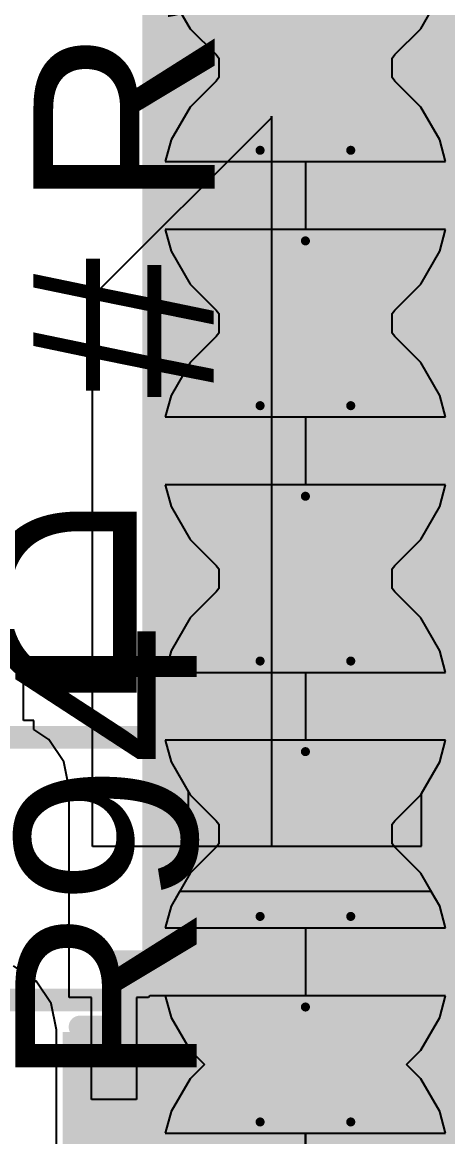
# Model space of a CAD drawing. Header units: inches. Extents: x -21 to 276, y -5 to 220.
# Drawn here: x 89.7 to 92.09, y 74.02 to 80.26 of the extents above; entities that cross this region are included whole.
import ezdxf

# ---------------------------------------------------------------- set-up
doc = ezdxf.new("R2010")
doc.units = ezdxf.units.IN
for name, color, linetype in [('Bottom Layer', 5, 'Continuous'), ('Bottom Overlay', 54, 'Continuous'), ('Bottom Paste', 16, 'Continuous'), ('Bottom Solder', 6, 'Continuous'), ('Drill Drawing', 1, 'Continuous'), ('Ground', 16, 'Continuous'), ('Power + Signal', 76, 'Continuous'), ('Top Layer', 1, 'Continuous'), ('Top Overlay', 2, 'Continuous'), ('Top Paste', 8, 'Continuous'), ('Top Solder', 216, 'Continuous'), ('Via Holes', 16, 'Continuous')]:
    doc.layers.add(name, color=color, linetype=linetype)
doc.styles.add('Arial', font='', dxfattribs={"height": 0.2})
doc.styles.get('Arial').set_extended_font_data('Arial')

# ---------------------------------------------------------------- blocks, each defined once
blk = doc.blocks.new('SOD_323_B_22')
at = {"layer": 'Bottom Layer'}
for points in [[(-0.75, -0.45), (-1.55, -0.45), (-1.55, 0.45), (-0.75, 0.45)], [(1.55, -0.45), (0.75, -0.45), (0.75, 0.45), (1.55, 0.45)]]:
    blk.add_hatch(color=5, dxfattribs=at).paths.add_polyline_path(points)
at = {"layer": 'Bottom Overlay'}
for points in [[(-2.0067, 0.484), (-0.9145, 0.484), (-0.9145, 0.7888), (-2.0067, 0.7888)], [(-2.0067, -0.5066), (-1.5749, -0.5066), (-1.5749, 0.5094), (-2.0067, 0.5094)], [(-2.0067, -0.786), (-0.9145, -0.786), (-0.9145, -0.4812), (-2.0067, -0.4812)]]:
    blk.add_hatch(color=54, dxfattribs=at).paths.add_polyline_path(points)
at = {"layer": 'Bottom Paste'}
for points in [[(-0.75, -0.45), (-1.55, -0.45), (-1.55, 0.45), (-0.75, 0.45)], [(1.55, -0.45), (0.75, -0.45), (0.75, 0.45), (1.55, 0.45)]]:
    blk.add_hatch(color=16, dxfattribs=at).paths.add_polyline_path(points)
at = {"layer": 'Bottom Solder'}
for points in [[(-0.695, -0.505), (-1.605, -0.505), (-1.605, 0.505), (-0.695, 0.505)], [(1.605, -0.505), (0.695, -0.505), (0.695, 0.505), (1.605, 0.505)]]:
    blk.add_hatch(color=6, dxfattribs=at).paths.add_polyline_path(points)
at = {"layer": 'Bottom Overlay'}
for points in [[(-0.9144, 0.7366, 0.127, 0.127, 0), (0.9398, 0.7366, 0.127, 0.127, 0)], [(0.9398, 0.5588, 0.127, 0.127, 0), (0.9398, 0.7366, 0.127, 0.127, 0)], [(0.9398, -0.7366, 0.127, 0.127, 0), (0.9398, -0.5588, 0.127, 0.127, 0)], [(-0.9144, -0.7366, 0.127, 0.127, 0), (0.9398, -0.7366, 0.127, 0.127, 0)]]:
    blk.add_lwpolyline(points, format="xyseb", dxfattribs=at)
for points in [[(-0.9461, 0.7366, 0.0635, 0.0635, 1), (-0.8827, 0.7366, 0.0635, 0.0635, 1)], [(0.908, 0.7366, 0.0635, 0.0635, 1), (0.9715, 0.7366, 0.0635, 0.0635, 1)], [(0.908, 0.7366, 0.0635, 0.0635, 1), (0.9715, 0.7366, 0.0635, 0.0635, 1)], [(0.908, 0.5588, 0.0635, 0.0635, 1), (0.9715, 0.5588, 0.0635, 0.0635, 1)], [(0.908, -0.5588, 0.0635, 0.0635, 1), (0.9715, -0.5588, 0.0635, 0.0635, 1)], [(-0.9461, -0.7366, 0.0635, 0.0635, 1), (-0.8827, -0.7366, 0.0635, 0.0635, 1)], [(0.908, -0.7366, 0.0635, 0.0635, 1), (0.9715, -0.7366, 0.0635, 0.0635, 1)], [(0.908, -0.7366, 0.0635, 0.0635, 1), (0.9715, -0.7366, 0.0635, 0.0635, 1)]]:
    blk.add_lwpolyline(points, format="xyseb", close=True, dxfattribs=at)
blk = doc.blocks.new('SOT_23_6_30')
at = {"layer": 'Top Layer'}
for points in [[(-1.92, 1.26), (-0.7, 1.26), (-0.7, 0.64), (-1.92, 0.64)], [(0.7, 1.26), (1.92, 1.26), (1.92, 0.64), (0.7, 0.64)], [(-1.92, 0.31), (-0.7, 0.31), (-0.7, -0.31), (-1.92, -0.31)], [(0.7, 0.31), (1.92, 0.31), (1.92, -0.31), (0.7, -0.31)], [(-1.92, -0.64), (-0.7, -0.64), (-0.7, -1.26), (-1.92, -1.26)], [(0.7, -0.64), (1.92, -0.64), (1.92, -1.26), (0.7, -1.26)]]:
    blk.add_hatch(color=1, dxfattribs=at).paths.add_polyline_path(points)
at = {"layer": 'Top Paste'}
for points in [[(-1.92, 1.26), (-0.7, 1.26), (-0.7, 0.64), (-1.92, 0.64)], [(0.7, 1.26), (1.92, 1.26), (1.92, 0.64), (0.7, 0.64)], [(-1.92, 0.31), (-0.7, 0.31), (-0.7, -0.31), (-1.92, -0.31)], [(0.7, 0.31), (1.92, 0.31), (1.92, -0.31), (0.7, -0.31)], [(-1.92, -0.64), (-0.7, -0.64), (-0.7, -1.26), (-1.92, -1.26)], [(0.7, -0.64), (1.92, -0.64), (1.92, -1.26), (0.7, -1.26)]]:
    blk.add_hatch(color=8, dxfattribs=at).paths.add_polyline_path(points)
at = {"layer": 'Top Solder'}
for points in [[(-2.0216, 1.3616), (-0.5984, 1.3616), (-0.5984, 0.5384), (-2.0216, 0.5384)], [(0.5984, 1.3616), (2.0216, 1.3616), (2.0216, 0.5384), (0.5984, 0.5384)], [(-2.0216, 0.4116), (-0.5984, 0.4116), (-0.5984, -0.4116), (-2.0216, -0.4116)], [(0.5984, 0.4116), (2.0216, 0.4116), (2.0216, -0.4116), (0.5984, -0.4116)], [(-2.0216, -0.5384), (-0.5984, -0.5384), (-0.5984, -1.3616), (-2.0216, -1.3616)], [(0.5984, -0.5384), (2.0216, -0.5384), (2.0216, -1.3616), (0.5984, -1.3616)]]:
    blk.add_hatch(color=216, dxfattribs=at).paths.add_polyline_path(points)
at = {"layer": 'Top Overlay'}
for points in [[(-0.889, 1.424, 0.127, 0.127, 0), (-0.889, 1.524, 0.127, 0.127, 0)], [(0.8636, 1.524, 0.127, 0.127, 0), (-0.889, 1.524, 0.127, 0.127, 0)], [(0.8636, 1.424, 0.127, 0.127, 0), (0.8636, 1.524, 0.127, 0.127, 0)], [(-2.1844, 0.8382, 0.127, 0.127, 0), (-2.1844, 1.0922, 0.127, 0.127, 0)], [(-2.0574, 0.9652, 0.127, 0.127, 0), (-2.1844, 1.0922, 0.127, 0.127, 0)], [(-2.1844, 0.8382, 0.127, 0.127, 0), (-2.0574, 0.9652, 0.127, 0.127, 0)], [(-0.889, -1.524, 0.127, 0.127, 0), (-0.889, -1.424, 0.127, 0.127, 0)], [(0.8636, -1.524, 0.127, 0.127, 0), (0.8636, -1.424, 0.127, 0.127, 0)], [(0.8636, -1.524, 0.127, 0.127, 0), (-0.889, -1.524, 0.127, 0.127, 0)]]:
    blk.add_lwpolyline(points, format="xyseb", dxfattribs=at)
for points in [[(-0.9207, 1.524, 0.0635, 0.0635, 1), (-0.8572, 1.524, 0.0635, 0.0635, 1)], [(-0.9207, 1.524, 0.0635, 0.0635, 1), (-0.8572, 1.524, 0.0635, 0.0635, 1)], [(0.8318, 1.524, 0.0635, 0.0635, 1), (0.8953, 1.524, 0.0635, 0.0635, 1)], [(0.8318, 1.524, 0.0635, 0.0635, 1), (0.8953, 1.524, 0.0635, 0.0635, 1)], [(-0.9207, 1.424, 0.0635, 0.0635, 1), (-0.8572, 1.424, 0.0635, 0.0635, 1)], [(0.8318, 1.424, 0.0635, 0.0635, 1), (0.8953, 1.424, 0.0635, 0.0635, 1)], [(-2.2161, 1.0922, 0.0635, 0.0635, 1), (-2.1526, 1.0922, 0.0635, 0.0635, 1)], [(-2.2161, 1.0922, 0.0635, 0.0635, 1), (-2.1526, 1.0922, 0.0635, 0.0635, 1)], [(-2.0892, 0.9652, 0.0635, 0.0635, 1), (-2.0257, 0.9652, 0.0635, 0.0635, 1)], [(-2.0892, 0.9652, 0.0635, 0.0635, 1), (-2.0257, 0.9652, 0.0635, 0.0635, 1)], [(-2.2161, 0.8382, 0.0635, 0.0635, 1), (-2.1526, 0.8382, 0.0635, 0.0635, 1)], [(-2.2161, 0.8382, 0.0635, 0.0635, 1), (-2.1526, 0.8382, 0.0635, 0.0635, 1)], [(-0.9207, -1.424, 0.0635, 0.0635, 1), (-0.8572, -1.424, 0.0635, 0.0635, 1)], [(0.8318, -1.424, 0.0635, 0.0635, 1), (0.8953, -1.424, 0.0635, 0.0635, 1)], [(-0.9207, -1.524, 0.0635, 0.0635, 1), (-0.8572, -1.524, 0.0635, 0.0635, 1)], [(-0.9207, -1.524, 0.0635, 0.0635, 1), (-0.8572, -1.524, 0.0635, 0.0635, 1)], [(0.8318, -1.524, 0.0635, 0.0635, 1), (0.8953, -1.524, 0.0635, 0.0635, 1)], [(0.8318, -1.524, 0.0635, 0.0635, 1), (0.8953, -1.524, 0.0635, 0.0635, 1)]]:
    blk.add_lwpolyline(points, format="xyseb", close=True, dxfattribs=at)
blk = doc.blocks.new('C___0603_45')
at = {"layer": 'Top Layer'}
for points in [[(-0.381, 0.4445), (-0.381, -0.4445), (-1.143, -0.4445), (-1.143, 0.4445)], [(1.143, 0.4445), (1.143, -0.4445), (0.381, -0.4445), (0.381, 0.4445)]]:
    blk.add_hatch(color=1, dxfattribs=at).paths.add_polyline_path(points)
at = {"layer": 'Top Paste'}
for points in [[(-0.381, 0.4445), (-0.381, -0.4445), (-1.143, -0.4445), (-1.143, 0.4445)], [(1.143, 0.4445), (1.143, -0.4445), (0.381, -0.4445), (0.381, 0.4445)]]:
    blk.add_hatch(color=8, dxfattribs=at).paths.add_polyline_path(points)
at = {"layer": 'Top Solder'}
for points in [[(-0.321, 0.5045), (-0.321, -0.5045), (-1.203, -0.5045), (-1.203, 0.5045)], [(1.203, 0.5045), (1.203, -0.5045), (0.321, -0.5045), (0.321, 0.5045)]]:
    blk.add_hatch(color=216, dxfattribs=at).paths.add_polyline_path(points)
at = {"layer": 'Top Overlay'}
for points in [[(-1.2446, -0.5334, 0.127, 0.127, 0), (-1.2446, 0.5334, 0.127, 0.127, 0)], [(-0.4572, 0.5334, 0.127, 0.127, 0), (-1.2446, 0.5334, 0.127, 0.127, 0)], [(1.2446, 0.5334, 0.127, 0.127, 0), (0.4572, 0.5334, 0.127, 0.127, 0)], [(1.2446, -0.5334, 0.127, 0.127, 0), (1.2446, 0.5334, 0.127, 0.127, 0)], [(-0.4572, -0.5334, 0.127, 0.127, 0), (-1.2446, -0.5334, 0.127, 0.127, 0)], [(1.2446, -0.5334, 0.127, 0.127, 0), (0.4572, -0.5334, 0.127, 0.127, 0)]]:
    blk.add_lwpolyline(points, format="xyseb", dxfattribs=at)
for points in [[(-1.2764, 0.5334, 0.0635, 0.0635, 1), (-1.2128, 0.5334, 0.0635, 0.0635, 1)], [(-1.2764, 0.5334, 0.0635, 0.0635, 1), (-1.2128, 0.5334, 0.0635, 0.0635, 1)], [(-0.4889, 0.5334, 0.0635, 0.0635, 1), (-0.4254, 0.5334, 0.0635, 0.0635, 1)], [(0.4254, 0.5334, 0.0635, 0.0635, 1), (0.4889, 0.5334, 0.0635, 0.0635, 1)], [(1.2128, 0.5334, 0.0635, 0.0635, 1), (1.2764, 0.5334, 0.0635, 0.0635, 1)], [(1.2128, 0.5334, 0.0635, 0.0635, 1), (1.2764, 0.5334, 0.0635, 0.0635, 1)], [(-1.2764, -0.5334, 0.0635, 0.0635, 1), (-1.2128, -0.5334, 0.0635, 0.0635, 1)], [(-1.2764, -0.5334, 0.0635, 0.0635, 1), (-1.2128, -0.5334, 0.0635, 0.0635, 1)], [(-0.4889, -0.5334, 0.0635, 0.0635, 1), (-0.4254, -0.5334, 0.0635, 0.0635, 1)], [(0.4254, -0.5334, 0.0635, 0.0635, 1), (0.4889, -0.5334, 0.0635, 0.0635, 1)], [(1.2128, -0.5334, 0.0635, 0.0635, 1), (1.2764, -0.5334, 0.0635, 0.0635, 1)], [(1.2128, -0.5334, 0.0635, 0.0635, 1), (1.2764, -0.5334, 0.0635, 0.0635, 1)]]:
    blk.add_lwpolyline(points, format="xyseb", close=True, dxfattribs=at)
blk = doc.blocks.new('C___0402_B_175')
at = {"layer": 'Bottom Layer'}
for points in [[(-0.2413, 0.3175), (-0.2413, -0.3175), (-0.6985, -0.3175), (-0.6985, 0.3175)], [(0.6985, 0.3175), (0.6985, -0.3175), (0.2413, -0.3175), (0.2413, 0.3175)]]:
    blk.add_hatch(color=5, dxfattribs=at).paths.add_polyline_path(points)
at = {"layer": 'Bottom Paste'}
for points in [[(-0.2413, 0.3175), (-0.2413, -0.3175), (-0.6985, -0.3175), (-0.6985, 0.3175)], [(0.6985, 0.3175), (0.6985, -0.3175), (0.2413, -0.3175), (0.2413, 0.3175)]]:
    blk.add_hatch(color=16, dxfattribs=at).paths.add_polyline_path(points)
at = {"layer": 'Bottom Solder'}
for points in [[(-0.1813, 0.3775), (-0.1813, -0.3775), (-0.7585, -0.3775), (-0.7585, 0.3775)], [(0.7585, 0.3775), (0.7585, -0.3775), (0.1813, -0.3775), (0.1813, 0.3775)]]:
    blk.add_hatch(color=6, dxfattribs=at).paths.add_polyline_path(points)
at = {"layer": 'Bottom Overlay'}
for points in [[(-0.2794, 0.4064, 0.127, 0.127, 0), (-0.7874, 0.4064, 0.127, 0.127, 0)], [(-0.7874, 0.4064, 0.127, 0.127, 0), (-0.7874, -0.4064, 0.127, 0.127, 0)], [(0.7874, 0.4064, 0.127, 0.127, 0), (0.2794, 0.4064, 0.127, 0.127, 0)], [(0.7874, 0.4064, 0.127, 0.127, 0), (0.7874, -0.4064, 0.127, 0.127, 0)], [(-0.2794, -0.4064, 0.127, 0.127, 0), (-0.7874, -0.4064, 0.127, 0.127, 0)], [(0.7874, -0.4064, 0.127, 0.127, 0), (0.2794, -0.4064, 0.127, 0.127, 0)]]:
    blk.add_lwpolyline(points, format="xyseb", dxfattribs=at)
for points in [[(-0.8191, 0.4064, 0.0635, 0.0635, 1), (-0.7556, 0.4064, 0.0635, 0.0635, 1)], [(-0.8191, 0.4064, 0.0635, 0.0635, 1), (-0.7556, 0.4064, 0.0635, 0.0635, 1)], [(-0.3111, 0.4064, 0.0635, 0.0635, 1), (-0.2477, 0.4064, 0.0635, 0.0635, 1)], [(0.2477, 0.4064, 0.0635, 0.0635, 1), (0.3111, 0.4064, 0.0635, 0.0635, 1)], [(0.7556, 0.4064, 0.0635, 0.0635, 1), (0.8191, 0.4064, 0.0635, 0.0635, 1)], [(0.7556, 0.4064, 0.0635, 0.0635, 1), (0.8191, 0.4064, 0.0635, 0.0635, 1)], [(-0.8191, -0.4064, 0.0635, 0.0635, 1), (-0.7556, -0.4064, 0.0635, 0.0635, 1)], [(-0.8191, -0.4064, 0.0635, 0.0635, 1), (-0.7556, -0.4064, 0.0635, 0.0635, 1)], [(-0.3111, -0.4064, 0.0635, 0.0635, 1), (-0.2477, -0.4064, 0.0635, 0.0635, 1)], [(0.2477, -0.4064, 0.0635, 0.0635, 1), (0.3111, -0.4064, 0.0635, 0.0635, 1)], [(0.7556, -0.4064, 0.0635, 0.0635, 1), (0.8191, -0.4064, 0.0635, 0.0635, 1)], [(0.7556, -0.4064, 0.0635, 0.0635, 1), (0.8191, -0.4064, 0.0635, 0.0635, 1)]]:
    blk.add_lwpolyline(points, format="xyseb", close=True, dxfattribs=at)

msp = doc.modelspace()

# ---------------------------------------------------------------- hatches: boundary and pattern name
at = {"layer": 'Bottom Layer'}
for points in [[(90.3732, 73.5485), (100.3046, 73.5485), (100.3046, 86.3732), (90.3732, 86.3732)], [(90.2147, 74.2243), (90.8019, 74.2243), (90.8019, 75.06), (90.2147, 75.06)], [(90.0877, 72.9349), (92.2093, 72.9349), (92.2093, 74.2243), (90.0877, 74.2243)]]:
    msp.add_hatch(color=5, dxfattribs=at).paths.add_polyline_path(points)
h = msp.add_hatch(color=5, dxfattribs=at)
edge = h.paths.add_edge_path()
edge.add_arc((91.2876, 79.2928), 0.3, 0, 360)
h = msp.add_hatch(color=5, dxfattribs=at)
edge = h.paths.add_edge_path()
edge.add_arc((91.2876, 77.8607), 0.3, 0, 360)
h = msp.add_hatch(color=5, dxfattribs=at)
edge = h.paths.add_edge_path()
edge.add_arc((91.2876, 76.4286), 0.3, 0, 360)
h = msp.add_hatch(color=5, dxfattribs=at)
edge = h.paths.add_edge_path()
edge.add_arc((91.2876, 74.9965), 0.3, 0, 360)
h = msp.add_hatch(color=5, dxfattribs=at)
edge = h.paths.add_edge_path()
edge.add_arc((91.2876, 73.8438), 0.3, 0, 360)
at = {"layer": 'Bottom Solder'}
h = msp.add_hatch(color=6, dxfattribs=at)
edge = h.paths.add_edge_path()
edge.add_arc((91.2876, 79.2928), 0.4016, 0, 360)
h = msp.add_hatch(color=6, dxfattribs=at)
edge = h.paths.add_edge_path()
edge.add_arc((91.2876, 77.8607), 0.4016, 0, 360)
h = msp.add_hatch(color=6, dxfattribs=at)
edge = h.paths.add_edge_path()
edge.add_arc((91.2876, 76.4286), 0.4016, 0, 360)
h = msp.add_hatch(color=6, dxfattribs=at)
edge = h.paths.add_edge_path()
edge.add_arc((91.2876, 74.9965), 0.4016, 0, 360)
h = msp.add_hatch(color=6, dxfattribs=at)
edge = h.paths.add_edge_path()
edge.add_arc((91.2876, 73.8438), 0.4016, 0, 360)
at = {"layer": 'Ground'}
msp.add_hatch(color=16, dxfattribs=at).paths.add_polyline_path([(90.3732, 73.0306), (100.3046, 73.0306), (100.3046, 86.3732), (90.3732, 86.3732)])
h = msp.add_hatch(color=16, dxfattribs=at)
edge = h.paths.add_edge_path()
edge.add_arc((91.2876, 79.2928), 0.3, 0, 360)
h = msp.add_hatch(color=16, dxfattribs=at)
edge = h.paths.add_edge_path()
edge.add_arc((91.2876, 77.8607), 0.3, 0, 360)
h = msp.add_hatch(color=16, dxfattribs=at)
edge = h.paths.add_edge_path()
edge.add_arc((91.2876, 76.4286), 0.3, 0, 360)
h = msp.add_hatch(color=16, dxfattribs=at)
edge = h.paths.add_edge_path()
edge.add_arc((91.2876, 74.9965), 0.3, 0, 360)
h = msp.add_hatch(color=16, dxfattribs=at)
edge = h.paths.add_edge_path()
edge.add_arc((91.2876, 73.8438), 0.3, 0, 360)
at = {"layer": 'Power + Signal'}
for points in [[(90.5021, 72.6284), (100.3046, 72.6284), (100.3046, 86.3732), (90.5021, 86.3732)], [(90.4882, 79.1023), (91.6732, 79.1023), (91.6732, 82.6532), (90.4882, 82.6532)]]:
    msp.add_hatch(color=76, dxfattribs=at).paths.add_polyline_path(points)
h = msp.add_hatch(color=76, dxfattribs=at)
edge = h.paths.add_edge_path()
edge.add_arc((91.2876, 79.2928), 0.3, 0, 360)
h = msp.add_hatch(color=76, dxfattribs=at)
edge = h.paths.add_edge_path()
edge.add_arc((91.2876, 77.8607), 0.3, 0, 360)
h = msp.add_hatch(color=76, dxfattribs=at)
edge = h.paths.add_edge_path()
edge.add_arc((91.2876, 76.4286), 0.3, 0, 360)
h = msp.add_hatch(color=76, dxfattribs=at)
edge = h.paths.add_edge_path()
edge.add_arc((91.2876, 74.9965), 0.3, 0, 360)
h = msp.add_hatch(color=76, dxfattribs=at)
edge = h.paths.add_edge_path()
edge.add_arc((91.2876, 73.8438), 0.3, 0, 360)
at = {"layer": 'Top Layer'}
msp.add_hatch(color=1, dxfattribs=at).paths.add_polyline_path([(90.3732, 71.7659), (91.8232, 71.7659), (91.8232, 86.3732), (90.3732, 86.3732)])
h = msp.add_hatch(color=1, dxfattribs=at)
edge = h.paths.add_edge_path()
edge.add_arc((91.2876, 79.2928), 0.3, 0, 360)
h = msp.add_hatch(color=1, dxfattribs=at)
edge = h.paths.add_edge_path()
edge.add_arc((91.2876, 77.8607), 0.3, 0, 360)
h = msp.add_hatch(color=1, dxfattribs=at)
edge = h.paths.add_edge_path()
edge.add_arc((91.2876, 76.4286), 0.3, 0, 360)
h = msp.add_hatch(color=1, dxfattribs=at)
edge = h.paths.add_edge_path()
edge.add_arc((91.2876, 74.9965), 0.3, 0, 360)
h = msp.add_hatch(color=1, dxfattribs=at)
edge = h.paths.add_edge_path()
edge.add_arc((91.2876, 73.8438), 0.3, 0, 360)
at = {"layer": 'Top Solder'}
h = msp.add_hatch(color=216, dxfattribs=at)
edge = h.paths.add_edge_path()
edge.add_arc((91.2876, 79.2928), 0.4016, 0, 360)
h = msp.add_hatch(color=216, dxfattribs=at)
edge = h.paths.add_edge_path()
edge.add_arc((91.2876, 77.8607), 0.4016, 0, 360)
h = msp.add_hatch(color=216, dxfattribs=at)
edge = h.paths.add_edge_path()
edge.add_arc((91.2876, 76.4286), 0.4016, 0, 360)
h = msp.add_hatch(color=216, dxfattribs=at)
edge = h.paths.add_edge_path()
edge.add_arc((91.2876, 74.9965), 0.4016, 0, 360)
h = msp.add_hatch(color=216, dxfattribs=at)
edge = h.paths.add_edge_path()
edge.add_arc((91.2876, 73.8438), 0.4016, 0, 360)
at = {"layer": 'Via Holes'}
h = msp.add_hatch(color=7, dxfattribs=at)
edge = h.paths.add_edge_path()
edge.add_arc((91.2876, 79.2928), 0.15, 0, 360)
h = msp.add_hatch(color=7, dxfattribs=at)
edge = h.paths.add_edge_path()
edge.add_arc((91.2876, 77.8607), 0.15, 0, 360)
h = msp.add_hatch(color=7, dxfattribs=at)
edge = h.paths.add_edge_path()
edge.add_arc((91.2876, 76.4286), 0.15, 0, 360)
h = msp.add_hatch(color=7, dxfattribs=at)
edge = h.paths.add_edge_path()
edge.add_arc((91.2876, 74.9965), 0.15, 0, 360)

# ---------------------------------------------------------------- linework, layer by layer
at = {"layer": 'Bottom Layer'}
for p, q in [((90.5347, 80.4131), (90.641, 80.2288)), ((91.9342, 80.2288), (92.0405, 80.4131)), ((90.641, 80.2288), (90.7866, 80.0832)), ((91.7886, 80.0832), (91.9342, 80.2288)), ((90.7866, 80.0832), (90.8019, 80.0635)), ((90.8019, 80.0635), (90.8019, 79.9542)), ((91.7733, 80.0635), (91.7886, 80.0832)), ((91.7733, 79.9542), (91.7733, 80.0635)), ((90.7866, 79.9345), (90.641, 79.7889)), ((90.8019, 79.9542), (90.7866, 79.9345)), ((91.7886, 79.9345), (91.7733, 79.9542)), ((91.9342, 79.7889), (91.7886, 79.9345)), ((90.641, 79.7889), (90.5347, 79.6047)), ((92.0405, 79.6047), (91.9342, 79.7889)), ((90.5347, 79.6047), (90.5021, 79.4833)), ((92.0731, 79.4833), (92.0405, 79.6047)), ((90.5021, 79.4833), (92.0731, 79.4833)), ((92.0731, 79.1023), (90.5021, 79.1023)), ((90.5021, 79.1023), (90.5347, 78.9809)), ((92.0405, 78.9809), (92.0731, 79.1023)), ((90.5347, 78.9809), (90.641, 78.7967)), ((91.9342, 78.7967), (92.0405, 78.9809)), ((90.641, 78.7967), (90.7866, 78.6511)), ((91.7886, 78.6511), (91.9342, 78.7967)), ((90.7866, 78.6511), (90.8019, 78.6314)), ((90.8019, 78.6314), (90.8019, 78.5221)), ((91.7733, 78.6314), (91.7886, 78.6511)), ((91.7733, 78.5221), (91.7733, 78.6314)), ((90.7866, 78.5024), (90.641, 78.3568)), ((90.8019, 78.5221), (90.7866, 78.5024)), ((91.7886, 78.5024), (91.7733, 78.5221)), ((91.9342, 78.3568), (91.7886, 78.5024)), ((90.641, 78.3568), (90.5347, 78.1726)), ((92.0405, 78.1726), (91.9342, 78.3568)), ((90.5347, 78.1726), (90.5021, 78.0512)), ((92.0731, 78.0512), (92.0405, 78.1726)), ((90.5021, 78.0512), (92.0731, 78.0512)), ((92.0731, 77.6702), (90.5021, 77.6702)), ((90.5021, 77.6702), (90.5347, 77.5488)), ((92.0405, 77.5488), (92.0731, 77.6702)), ((90.5347, 77.5488), (90.641, 77.3646)), ((91.9342, 77.3646), (92.0405, 77.5488)), ((90.641, 77.3646), (90.7866, 77.219)), ((91.7886, 77.219), (91.9342, 77.3646)), ((90.7866, 77.219), (90.8019, 77.1993)), ((90.8019, 77.1993), (90.8019, 77.09)), ((91.7733, 77.1993), (91.7886, 77.219)), ((91.7733, 77.09), (91.7733, 77.1993)), ((90.7866, 77.0703), (90.641, 76.9247)), ((90.8019, 77.09), (90.7866, 77.0703)), ((91.7886, 77.0703), (91.7733, 77.09)), ((91.9342, 76.9247), (91.7886, 77.0703)), ((90.641, 76.9247), (90.5347, 76.7405)), ((92.0405, 76.7405), (91.9342, 76.9247)), ((89.7072, 76.5842), (89.6579, 76.832)), ((90.5347, 76.7405), (90.5021, 76.6191)), ((92.0731, 76.6191), (92.0405, 76.7405)), ((90.5021, 76.6191), (92.0731, 76.6191)), ((89.7072, 76.3492), (89.7072, 76.5842)), ((89.7657, 76.3492), (89.7072, 76.3492)), ((89.7657, 76.2989), (89.7657, 76.3492)), ((89.8496, 76.2429), (89.7657, 76.2989)), ((89.9338, 76.1168), (89.8496, 76.2429)), ((92.0731, 76.2381), (90.5021, 76.2381)), ((90.5021, 76.2381), (90.5347, 76.1167)), ((92.0405, 76.1167), (92.0731, 76.2381)), ((89.9634, 75.9682), (89.9338, 76.1168)), ((90.5347, 76.1167), (90.6307, 75.9503)), ((91.9387, 75.9404), (92.0405, 76.1167)), ((89.9634, 74.7958), (89.9634, 75.9682)), ((90.6307, 75.9503), (90.6307, 75.6452)), ((91.9387, 75.6452), (91.9387, 75.9404)), ((90.6307, 75.6452), (91.2847, 75.6452)), ((91.2847, 75.6452), (91.9387, 75.6452)), ((90.5825, 75.3912), (90.5347, 75.3084)), ((91.2847, 75.3912), (90.5825, 75.3912)), ((91.9927, 75.3912), (91.2847, 75.3912)), ((92.0405, 75.3084), (91.9927, 75.3912)), ((90.5347, 75.3084), (90.5021, 75.187)), ((92.0731, 75.187), (92.0405, 75.3084)), ((90.5021, 75.187), (92.0731, 75.187)), ((90.0877, 74.7958), (89.9634, 74.7958)), ((90.0877, 74.2243), (90.0877, 74.7958)), ((90.4072, 74.7958), (90.3417, 74.7958)), ((90.3417, 74.7958), (90.3417, 74.2243)), ((90.415, 74.806), (90.4072, 74.7958)), ((92.0731, 74.806), (90.415, 74.806)), ((92.0405, 74.6846), (92.0731, 74.806)), ((91.9342, 74.5004), (92.0405, 74.6846)), ((91.8539, 74.4201), (91.9342, 74.5004)), ((91.9342, 74.3399), (91.8539, 74.4201)), ((92.0405, 74.1557), (91.9342, 74.3399)), ((90.3417, 74.2243), (90.0877, 74.2243)), ((92.0731, 74.0343), (92.0405, 74.1557)), ((91.2876, 73.8438), (91.2876, 74.0343)), ((91.2876, 74.0343), (92.0731, 74.0343))]:
    msp.add_line(p, q, dxfattribs=at)
at = {"layer": 'Bottom Overlay'}
msp.add_lwpolyline([(90.5322, 74.3767, 0.127, 0.127, 0), (91.9933, 74.3767, 0.127, 0.127, 0)], format="xyseb", dxfattribs=at)
for points in [[(90.5005, 74.3767, 0.0635, 0.0635, 1), (90.564, 74.3767, 0.0635, 0.0635, 1)], [(91.9616, 74.3767, 0.0635, 0.0635, 1), (92.0251, 74.3767, 0.0635, 0.0635, 1)]]:
    msp.add_lwpolyline(points, format="xyseb", close=True, dxfattribs=at)
at = {"layer": 'Drill Drawing'}
for points in [[(91.0336, 79.5468, 0.0508, 0.0508, 0), (91.5416, 79.5468, 0.0508, 0.0508, 0)], [(91.0336, 79.5468, 0.0508, 0.0508, 0), (91.2876, 79.0388, 0.0508, 0.0508, 0)], [(91.2876, 79.0388, 0.0508, 0.0508, 0), (91.5416, 79.5468, 0.0508, 0.0508, 0)], [(91.0336, 78.1147, 0.0508, 0.0508, 0), (91.5416, 78.1147, 0.0508, 0.0508, 0)], [(91.0336, 78.1147, 0.0508, 0.0508, 0), (91.2876, 77.6067, 0.0508, 0.0508, 0)], [(91.2876, 77.6067, 0.0508, 0.0508, 0), (91.5416, 78.1147, 0.0508, 0.0508, 0)], [(91.0336, 76.6826, 0.0508, 0.0508, 0), (91.5416, 76.6826, 0.0508, 0.0508, 0)], [(91.0336, 76.6826, 0.0508, 0.0508, 0), (91.2876, 76.1746, 0.0508, 0.0508, 0)], [(91.2876, 76.1746, 0.0508, 0.0508, 0), (91.5416, 76.6826, 0.0508, 0.0508, 0)], [(91.0336, 75.2505, 0.0508, 0.0508, 0), (91.5416, 75.2505, 0.0508, 0.0508, 0)], [(91.0336, 75.2505, 0.0508, 0.0508, 0), (91.2876, 74.7425, 0.0508, 0.0508, 0)], [(91.2876, 74.7425, 0.0508, 0.0508, 0), (91.5416, 75.2505, 0.0508, 0.0508, 0)], [(91.0336, 74.0978, 0.0508, 0.0508, 0), (91.5416, 74.0978, 0.0508, 0.0508, 0)], [(91.0336, 74.0978, 0.0508, 0.0508, 0), (91.2876, 73.5898, 0.0508, 0.0508, 0)], [(91.2876, 73.5898, 0.0508, 0.0508, 0), (91.5416, 74.0978, 0.0508, 0.0508, 0)]]:
    msp.add_lwpolyline(points, format="xyseb", dxfattribs=at)
for points in [[(91.0209, 79.5468, 0.0254, 0.0254, 1), (91.0463, 79.5468, 0.0254, 0.0254, 1)], [(91.0209, 79.5468, 0.0254, 0.0254, 1), (91.0463, 79.5468, 0.0254, 0.0254, 1)], [(91.5289, 79.5468, 0.0254, 0.0254, 1), (91.5543, 79.5468, 0.0254, 0.0254, 1)], [(91.5289, 79.5468, 0.0254, 0.0254, 1), (91.5543, 79.5468, 0.0254, 0.0254, 1)], [(91.2749, 79.0388, 0.0254, 0.0254, 1), (91.3003, 79.0388, 0.0254, 0.0254, 1)], [(91.2749, 79.0388, 0.0254, 0.0254, 1), (91.3003, 79.0388, 0.0254, 0.0254, 1)], [(91.0209, 78.1147, 0.0254, 0.0254, 1), (91.0463, 78.1147, 0.0254, 0.0254, 1)], [(91.0209, 78.1147, 0.0254, 0.0254, 1), (91.0463, 78.1147, 0.0254, 0.0254, 1)], [(91.5289, 78.1147, 0.0254, 0.0254, 1), (91.5543, 78.1147, 0.0254, 0.0254, 1)], [(91.5289, 78.1147, 0.0254, 0.0254, 1), (91.5543, 78.1147, 0.0254, 0.0254, 1)], [(91.2749, 77.6067, 0.0254, 0.0254, 1), (91.3003, 77.6067, 0.0254, 0.0254, 1)], [(91.2749, 77.6067, 0.0254, 0.0254, 1), (91.3003, 77.6067, 0.0254, 0.0254, 1)], [(91.0209, 76.6826, 0.0254, 0.0254, 1), (91.0463, 76.6826, 0.0254, 0.0254, 1)], [(91.0209, 76.6826, 0.0254, 0.0254, 1), (91.0463, 76.6826, 0.0254, 0.0254, 1)], [(91.5289, 76.6826, 0.0254, 0.0254, 1), (91.5543, 76.6826, 0.0254, 0.0254, 1)], [(91.5289, 76.6826, 0.0254, 0.0254, 1), (91.5543, 76.6826, 0.0254, 0.0254, 1)], [(91.2749, 76.1746, 0.0254, 0.0254, 1), (91.3003, 76.1746, 0.0254, 0.0254, 1)], [(91.2749, 76.1746, 0.0254, 0.0254, 1), (91.3003, 76.1746, 0.0254, 0.0254, 1)], [(91.0209, 75.2505, 0.0254, 0.0254, 1), (91.0463, 75.2505, 0.0254, 0.0254, 1)], [(91.0209, 75.2505, 0.0254, 0.0254, 1), (91.0463, 75.2505, 0.0254, 0.0254, 1)], [(91.5289, 75.2505, 0.0254, 0.0254, 1), (91.5543, 75.2505, 0.0254, 0.0254, 1)], [(91.5289, 75.2505, 0.0254, 0.0254, 1), (91.5543, 75.2505, 0.0254, 0.0254, 1)], [(91.2749, 74.7425, 0.0254, 0.0254, 1), (91.3003, 74.7425, 0.0254, 0.0254, 1)], [(91.2749, 74.7425, 0.0254, 0.0254, 1), (91.3003, 74.7425, 0.0254, 0.0254, 1)], [(91.0209, 74.0978, 0.0254, 0.0254, 1), (91.0463, 74.0978, 0.0254, 0.0254, 1)], [(91.0209, 74.0978, 0.0254, 0.0254, 1), (91.0463, 74.0978, 0.0254, 0.0254, 1)], [(91.5289, 74.0978, 0.0254, 0.0254, 1), (91.5543, 74.0978, 0.0254, 0.0254, 1)], [(91.5289, 74.0978, 0.0254, 0.0254, 1), (91.5543, 74.0978, 0.0254, 0.0254, 1)]]:
    msp.add_lwpolyline(points, format="xyseb", close=True, dxfattribs=at)
at = {"layer": 'Ground'}
for p, q in [((90.5347, 80.4131), (90.641, 80.2288)), ((91.9342, 80.2288), (92.0405, 80.4131)), ((90.641, 80.2288), (90.7866, 80.0832)), ((91.7886, 80.0832), (91.9342, 80.2288)), ((90.7866, 80.0832), (90.8019, 80.0635)), ((90.8019, 80.0635), (90.8019, 79.9542)), ((91.7733, 80.0635), (91.7886, 80.0832)), ((91.7733, 79.9542), (91.7733, 80.0635)), ((90.7866, 79.9345), (90.641, 79.7889)), ((90.8019, 79.9542), (90.7866, 79.9345)), ((91.7886, 79.9345), (91.7733, 79.9542)), ((91.9342, 79.7889), (91.7886, 79.9345)), ((90.641, 79.7889), (90.5347, 79.6047)), ((92.0405, 79.6047), (91.9342, 79.7889)), ((90.5347, 79.6047), (90.5021, 79.4833)), ((92.0731, 79.4833), (92.0405, 79.6047)), ((90.5021, 79.4833), (92.0731, 79.4833)), ((92.0731, 79.1023), (90.5021, 79.1023)), ((90.5021, 79.1023), (90.5347, 78.9809)), ((92.0405, 78.9809), (92.0731, 79.1023)), ((90.5347, 78.9809), (90.641, 78.7967)), ((91.9342, 78.7967), (92.0405, 78.9809)), ((90.641, 78.7967), (90.7866, 78.6511)), ((91.7886, 78.6511), (91.9342, 78.7967)), ((90.7866, 78.6511), (90.8019, 78.6314)), ((90.8019, 78.6314), (90.8019, 78.5221)), ((91.7733, 78.6314), (91.7886, 78.6511)), ((91.7733, 78.5221), (91.7733, 78.6314)), ((90.7866, 78.5024), (90.641, 78.3568)), ((90.8019, 78.5221), (90.7866, 78.5024)), ((91.7886, 78.5024), (91.7733, 78.5221)), ((91.9342, 78.3568), (91.7886, 78.5024)), ((90.641, 78.3568), (90.5347, 78.1726)), ((92.0405, 78.1726), (91.9342, 78.3568)), ((90.5347, 78.1726), (90.5021, 78.0512)), ((92.0731, 78.0512), (92.0405, 78.1726)), ((90.5021, 78.0512), (92.0731, 78.0512)), ((92.0731, 77.6702), (90.5021, 77.6702)), ((90.5021, 77.6702), (90.5347, 77.5488)), ((92.0405, 77.5488), (92.0731, 77.6702)), ((90.5347, 77.5488), (90.641, 77.3646)), ((91.9342, 77.3646), (92.0405, 77.5488)), ((90.641, 77.3646), (90.7866, 77.219)), ((91.7886, 77.219), (91.9342, 77.3646)), ((90.7866, 77.219), (90.8019, 77.1993)), ((90.8019, 77.1993), (90.8019, 77.09)), ((91.7733, 77.1993), (91.7886, 77.219)), ((91.7733, 77.09), (91.7733, 77.1993)), ((90.7866, 77.0703), (90.641, 76.9247)), ((90.8019, 77.09), (90.7866, 77.0703)), ((91.7886, 77.0703), (91.7733, 77.09)), ((91.9342, 76.9247), (91.7886, 77.0703)), ((90.641, 76.9247), (90.5347, 76.7405)), ((92.0405, 76.7405), (91.9342, 76.9247)), ((90.5347, 76.7405), (90.5021, 76.6191)), ((92.0731, 76.6191), (92.0405, 76.7405)), ((90.5021, 76.6191), (92.0731, 76.6191)), ((92.0731, 76.2381), (90.5021, 76.2381)), ((90.5021, 76.2381), (90.5347, 76.1167)), ((92.0405, 76.1167), (92.0731, 76.2381)), ((90.5347, 76.1167), (90.641, 75.9325)), ((91.9342, 75.9325), (92.0405, 76.1167)), ((90.641, 75.9325), (90.7866, 75.7869)), ((91.7886, 75.7869), (91.9342, 75.9325)), ((90.7866, 75.7869), (90.8019, 75.7672)), ((90.8019, 75.7672), (90.8019, 75.6579)), ((91.7733, 75.7672), (91.7886, 75.7869)), ((91.7733, 75.6579), (91.7733, 75.7672)), ((90.7866, 75.6382), (90.641, 75.4926)), ((90.8019, 75.6579), (90.7866, 75.6382)), ((91.7886, 75.6382), (91.7733, 75.6579)), ((91.9342, 75.4926), (91.7886, 75.6382)), ((90.641, 75.4926), (90.5347, 75.3084)), ((92.0405, 75.3084), (91.9342, 75.4926)), ((90.5347, 75.3084), (90.5021, 75.187)), ((92.0731, 75.187), (92.0405, 75.3084)), ((90.5021, 75.187), (92.0731, 75.187)), ((92.0731, 74.806), (90.5021, 74.806)), ((90.5021, 74.806), (90.5347, 74.6846)), ((92.0405, 74.6846), (92.0731, 74.806)), ((90.5347, 74.6846), (90.641, 74.5004)), ((91.9342, 74.5004), (92.0405, 74.6846)), ((90.641, 74.5004), (90.7213, 74.4201)), ((91.8539, 74.4201), (91.9342, 74.5004)), ((90.7213, 74.4201), (90.641, 74.3399)), ((91.9342, 74.3399), (91.8539, 74.4201)), ((90.641, 74.3399), (90.5347, 74.1557)), ((92.0405, 74.1557), (91.9342, 74.3399)), ((90.5347, 74.1557), (90.5021, 74.0343)), ((92.0731, 74.0343), (92.0405, 74.1557)), ((90.5021, 74.0343), (92.0731, 74.0343))]:
    msp.add_line(p, q, dxfattribs=at)
at = {"layer": 'Power + Signal'}
for p, q in [((90.5347, 80.4131), (90.641, 80.2288)), ((91.9342, 80.2288), (92.0405, 80.4131)), ((90.641, 80.2288), (90.7866, 80.0832)), ((91.7886, 80.0832), (91.9342, 80.2288)), ((90.7866, 80.0832), (90.8019, 80.0635)), ((90.8019, 80.0635), (90.8019, 79.9542)), ((91.7733, 80.0635), (91.7886, 80.0832)), ((91.7733, 79.9542), (91.7733, 80.0635)), ((90.7866, 79.9345), (90.641, 79.7889)), ((90.8019, 79.9542), (90.7866, 79.9345)), ((91.7886, 79.9345), (91.7733, 79.9542)), ((91.9342, 79.7889), (91.7886, 79.9345)), ((90.641, 79.7889), (90.5347, 79.6047)), ((92.0405, 79.6047), (91.9342, 79.7889)), ((90.0938, 78.7264), (91.0971, 79.7297)), ((91.0971, 79.7377), (91.0971, 75.6431)), ((91.0971, 79.7297), (91.0971, 79.7377)), ((90.5347, 79.6047), (90.5021, 79.4833)), ((92.0731, 79.4833), (92.0405, 79.6047)), ((90.5021, 79.4833), (92.0731, 79.4833)), ((92.0731, 79.1023), (90.5021, 79.1023)), ((90.5021, 79.1023), (90.5347, 78.9809)), ((92.0405, 78.9809), (92.0731, 79.1023)), ((90.5347, 78.9809), (90.641, 78.7967)), ((91.9342, 78.7967), (92.0405, 78.9809)), ((90.641, 78.7967), (90.7866, 78.6511)), ((91.7886, 78.6511), (91.9342, 78.7967)), ((90.0938, 75.6431), (90.0938, 78.7264)), ((90.7866, 78.6511), (90.8019, 78.6314)), ((90.8019, 78.6314), (90.8019, 78.5221)), ((91.7733, 78.6314), (91.7886, 78.6511)), ((91.7733, 78.5221), (91.7733, 78.6314)), ((90.7866, 78.5024), (90.641, 78.3568)), ((90.8019, 78.5221), (90.7866, 78.5024)), ((91.7886, 78.5024), (91.7733, 78.5221)), ((91.9342, 78.3568), (91.7886, 78.5024)), ((90.641, 78.3568), (90.5347, 78.1726)), ((92.0405, 78.1726), (91.9342, 78.3568)), ((90.5347, 78.1726), (90.5021, 78.0512)), ((92.0731, 78.0512), (92.0405, 78.1726)), ((90.5021, 78.0512), (92.0731, 78.0512)), ((92.0731, 77.6702), (90.5021, 77.6702)), ((90.5021, 77.6702), (90.5347, 77.5488)), ((92.0405, 77.5488), (92.0731, 77.6702)), ((90.5347, 77.5488), (90.641, 77.3646)), ((91.9342, 77.3646), (92.0405, 77.5488)), ((90.641, 77.3646), (90.7866, 77.219)), ((91.7886, 77.219), (91.9342, 77.3646)), ((90.7866, 77.219), (90.8019, 77.1993)), ((90.8019, 77.1993), (90.8019, 77.09)), ((91.7733, 77.1993), (91.7886, 77.219)), ((91.7733, 77.09), (91.7733, 77.1993)), ((90.7866, 77.0703), (90.641, 76.9247)), ((90.8019, 77.09), (90.7866, 77.0703)), ((91.7886, 77.0703), (91.7733, 77.09)), ((91.9342, 76.9247), (91.7886, 77.0703)), ((90.641, 76.9247), (90.5347, 76.7405)), ((92.0405, 76.7405), (91.9342, 76.9247)), ((90.5347, 76.7405), (90.5021, 76.6191)), ((92.0731, 76.6191), (92.0405, 76.7405)), ((90.5021, 76.6191), (92.0731, 76.6191)), ((92.0731, 76.2381), (90.5021, 76.2381)), ((90.5021, 76.2381), (90.5347, 76.1167)), ((92.0405, 76.1167), (92.0731, 76.2381)), ((90.5347, 76.1167), (90.641, 75.9325)), ((91.9342, 75.9325), (92.0405, 76.1167)), ((90.641, 75.9325), (90.7866, 75.7869)), ((91.7886, 75.7869), (91.9342, 75.9325)), ((90.7866, 75.7869), (90.8019, 75.7672)), ((90.8019, 75.7672), (90.8019, 75.6579)), ((91.7733, 75.7672), (91.7886, 75.7869)), ((91.7733, 75.6579), (91.7733, 75.7672)), ((91.0971, 75.6431), (90.0938, 75.6431)), ((90.7866, 75.6382), (90.641, 75.4926)), ((90.8019, 75.6579), (90.7866, 75.6382)), ((91.7886, 75.6382), (91.7733, 75.6579)), ((91.9342, 75.4926), (91.7886, 75.6382)), ((90.641, 75.4926), (90.5347, 75.3084)), ((92.0405, 75.3084), (91.9342, 75.4926)), ((90.5347, 75.3084), (90.5021, 75.187)), ((92.0731, 75.187), (92.0405, 75.3084)), ((90.5021, 75.187), (92.0731, 75.187)), ((92.0731, 74.806), (90.5021, 74.806)), ((90.5021, 74.806), (90.5347, 74.6846)), ((92.0405, 74.6846), (92.0731, 74.806)), ((90.5347, 74.6846), (90.641, 74.5004)), ((91.9342, 74.5004), (92.0405, 74.6846)), ((90.641, 74.5004), (90.7213, 74.4201)), ((91.8539, 74.4201), (91.9342, 74.5004)), ((90.7213, 74.4201), (90.641, 74.3399)), ((91.9342, 74.3399), (91.8539, 74.4201)), ((90.641, 74.3399), (90.5347, 74.1557)), ((92.0405, 74.1557), (91.9342, 74.3399)), ((90.5347, 74.1557), (90.5021, 74.0343)), ((92.0731, 74.0343), (92.0405, 74.1557)), ((90.5021, 74.0343), (92.0731, 74.0343))]:
    msp.add_line(p, q, dxfattribs=at)
at = {"layer": 'Top Layer'}
for p, q in [((90.5347, 80.4131), (90.641, 80.2288)), ((90.641, 80.2288), (90.7866, 80.0832)), ((90.7866, 80.0832), (90.8019, 80.0635)), ((90.8019, 80.0635), (90.8019, 79.9542)), ((90.7866, 79.9345), (90.641, 79.7889)), ((90.8019, 79.9542), (90.7866, 79.9345)), ((90.641, 79.7889), (90.5347, 79.6047)), ((90.5347, 79.6047), (90.5021, 79.4833)), ((90.5021, 79.4833), (91.2876, 79.4833)), ((91.2876, 79.4833), (91.2876, 79.1023)), ((91.2876, 79.1023), (90.5021, 79.1023)), ((90.5021, 79.1023), (90.5347, 78.9809)), ((90.5347, 78.9809), (90.641, 78.7967)), ((90.641, 78.7967), (90.7866, 78.6511)), ((90.7866, 78.6511), (90.8019, 78.6314)), ((90.8019, 78.6314), (90.8019, 78.5221)), ((90.7866, 78.5024), (90.641, 78.3568)), ((90.8019, 78.5221), (90.7866, 78.5024)), ((90.641, 78.3568), (90.5347, 78.1726)), ((90.5347, 78.1726), (90.5021, 78.0512)), ((90.5021, 78.0512), (91.2876, 78.0512)), ((91.2876, 78.0512), (91.2876, 77.6702)), ((91.2876, 77.6702), (90.5021, 77.6702)), ((90.5021, 77.6702), (90.5347, 77.5488)), ((90.5347, 77.5488), (90.641, 77.3646)), ((90.641, 77.3646), (90.7866, 77.219)), ((90.7866, 77.219), (90.8019, 77.1993)), ((90.8019, 77.1993), (90.8019, 77.09)), ((90.7866, 77.0703), (90.641, 76.9247)), ((90.8019, 77.09), (90.7866, 77.0703)), ((90.641, 76.9247), (90.5347, 76.7405)), ((90.5347, 76.7405), (90.5021, 76.6191)), ((90.5021, 76.6191), (91.2876, 76.6191)), ((91.2876, 76.6191), (91.2876, 76.2381)), ((91.2876, 76.2381), (90.5021, 76.2381)), ((90.5021, 76.2381), (90.5347, 76.1167)), ((90.5347, 76.1167), (90.641, 75.9325)), ((90.641, 75.9325), (90.7866, 75.7869)), ((90.7866, 75.7869), (90.8019, 75.7672)), ((90.8019, 75.7672), (90.8019, 75.6579)), ((90.7866, 75.6382), (90.641, 75.4926)), ((90.8019, 75.6579), (90.7866, 75.6382)), ((90.641, 75.4926), (90.5347, 75.3084)), ((90.5347, 75.3084), (90.5021, 75.187)), ((90.5021, 75.187), (91.2876, 75.187)), ((91.2876, 75.187), (91.2876, 74.806)), ((89.7782, 74.8883), (89.6522, 74.9725)), ((89.8624, 74.7622), (89.7782, 74.8883)), ((89.892, 74.6136), (89.8624, 74.7622)), ((91.2876, 74.806), (90.5021, 74.806)), ((90.5021, 74.806), (90.5347, 74.6846)), ((90.5347, 74.6846), (90.641, 74.5004)), ((89.892, 73.2796), (89.892, 74.6136)), ((90.641, 74.5004), (90.7213, 74.4201)), ((90.7213, 74.4201), (90.641, 74.3399)), ((90.641, 74.3399), (90.5347, 74.1557)), ((90.5347, 74.1557), (90.5021, 74.0343)), ((90.5021, 74.0343), (91.2876, 74.0343)), ((91.2876, 74.0343), (91.2876, 73.8438))]:
    msp.add_line(p, q, dxfattribs=at)
at = {"layer": 'Top Overlay'}
msp.add_lwpolyline([(90.17, 73.6777, 0.127, 0.127, 0), (90.17, 74.1557, 0.127, 0.127, 0)], format="xyseb", dxfattribs=at)
msp.add_lwpolyline([(90.1382, 74.1557, 0.0635, 0.0635, 1), (90.2017, 74.1557, 0.0635, 0.0635, 1)], format="xyseb", close=True, dxfattribs=at)

# ---------------------------------------------------------------- block references
for name, p, rotation in [('C___0603_45', (92.5621, 78.8674), 270), ('SOT_23_6_30', (93.5255, 75.2606), 270), ('C___0402_B_175', (89.7448, 74.2243), 180)]:
    msp.add_blockref(name, p, dxfattribs=dict(rotation=rotation))
msp.add_blockref('SOD_323_B_22', (90.1347, 75.5182))

# ---------------------------------------------------------------- texts
at = {"layer": 'Bottom Overlay', "style": 'Arial', "text_generation_flag": 2}
msp.add_text('D4', height=1.016, dxfattribs=at).set_placement((90.4576, 76.505))
at = {"layer": 'Top Overlay', "style": 'Arial'}
for s, p in [('R34', (90.7794, 79.2154)), ('#', (90.7735, 78.1566)), ('R94', (90.6778, 74.287))]:
    msp.add_text(s, height=1.016, rotation=90, dxfattribs=at).set_placement(p)

doc.saveas('drawing.dxf')
